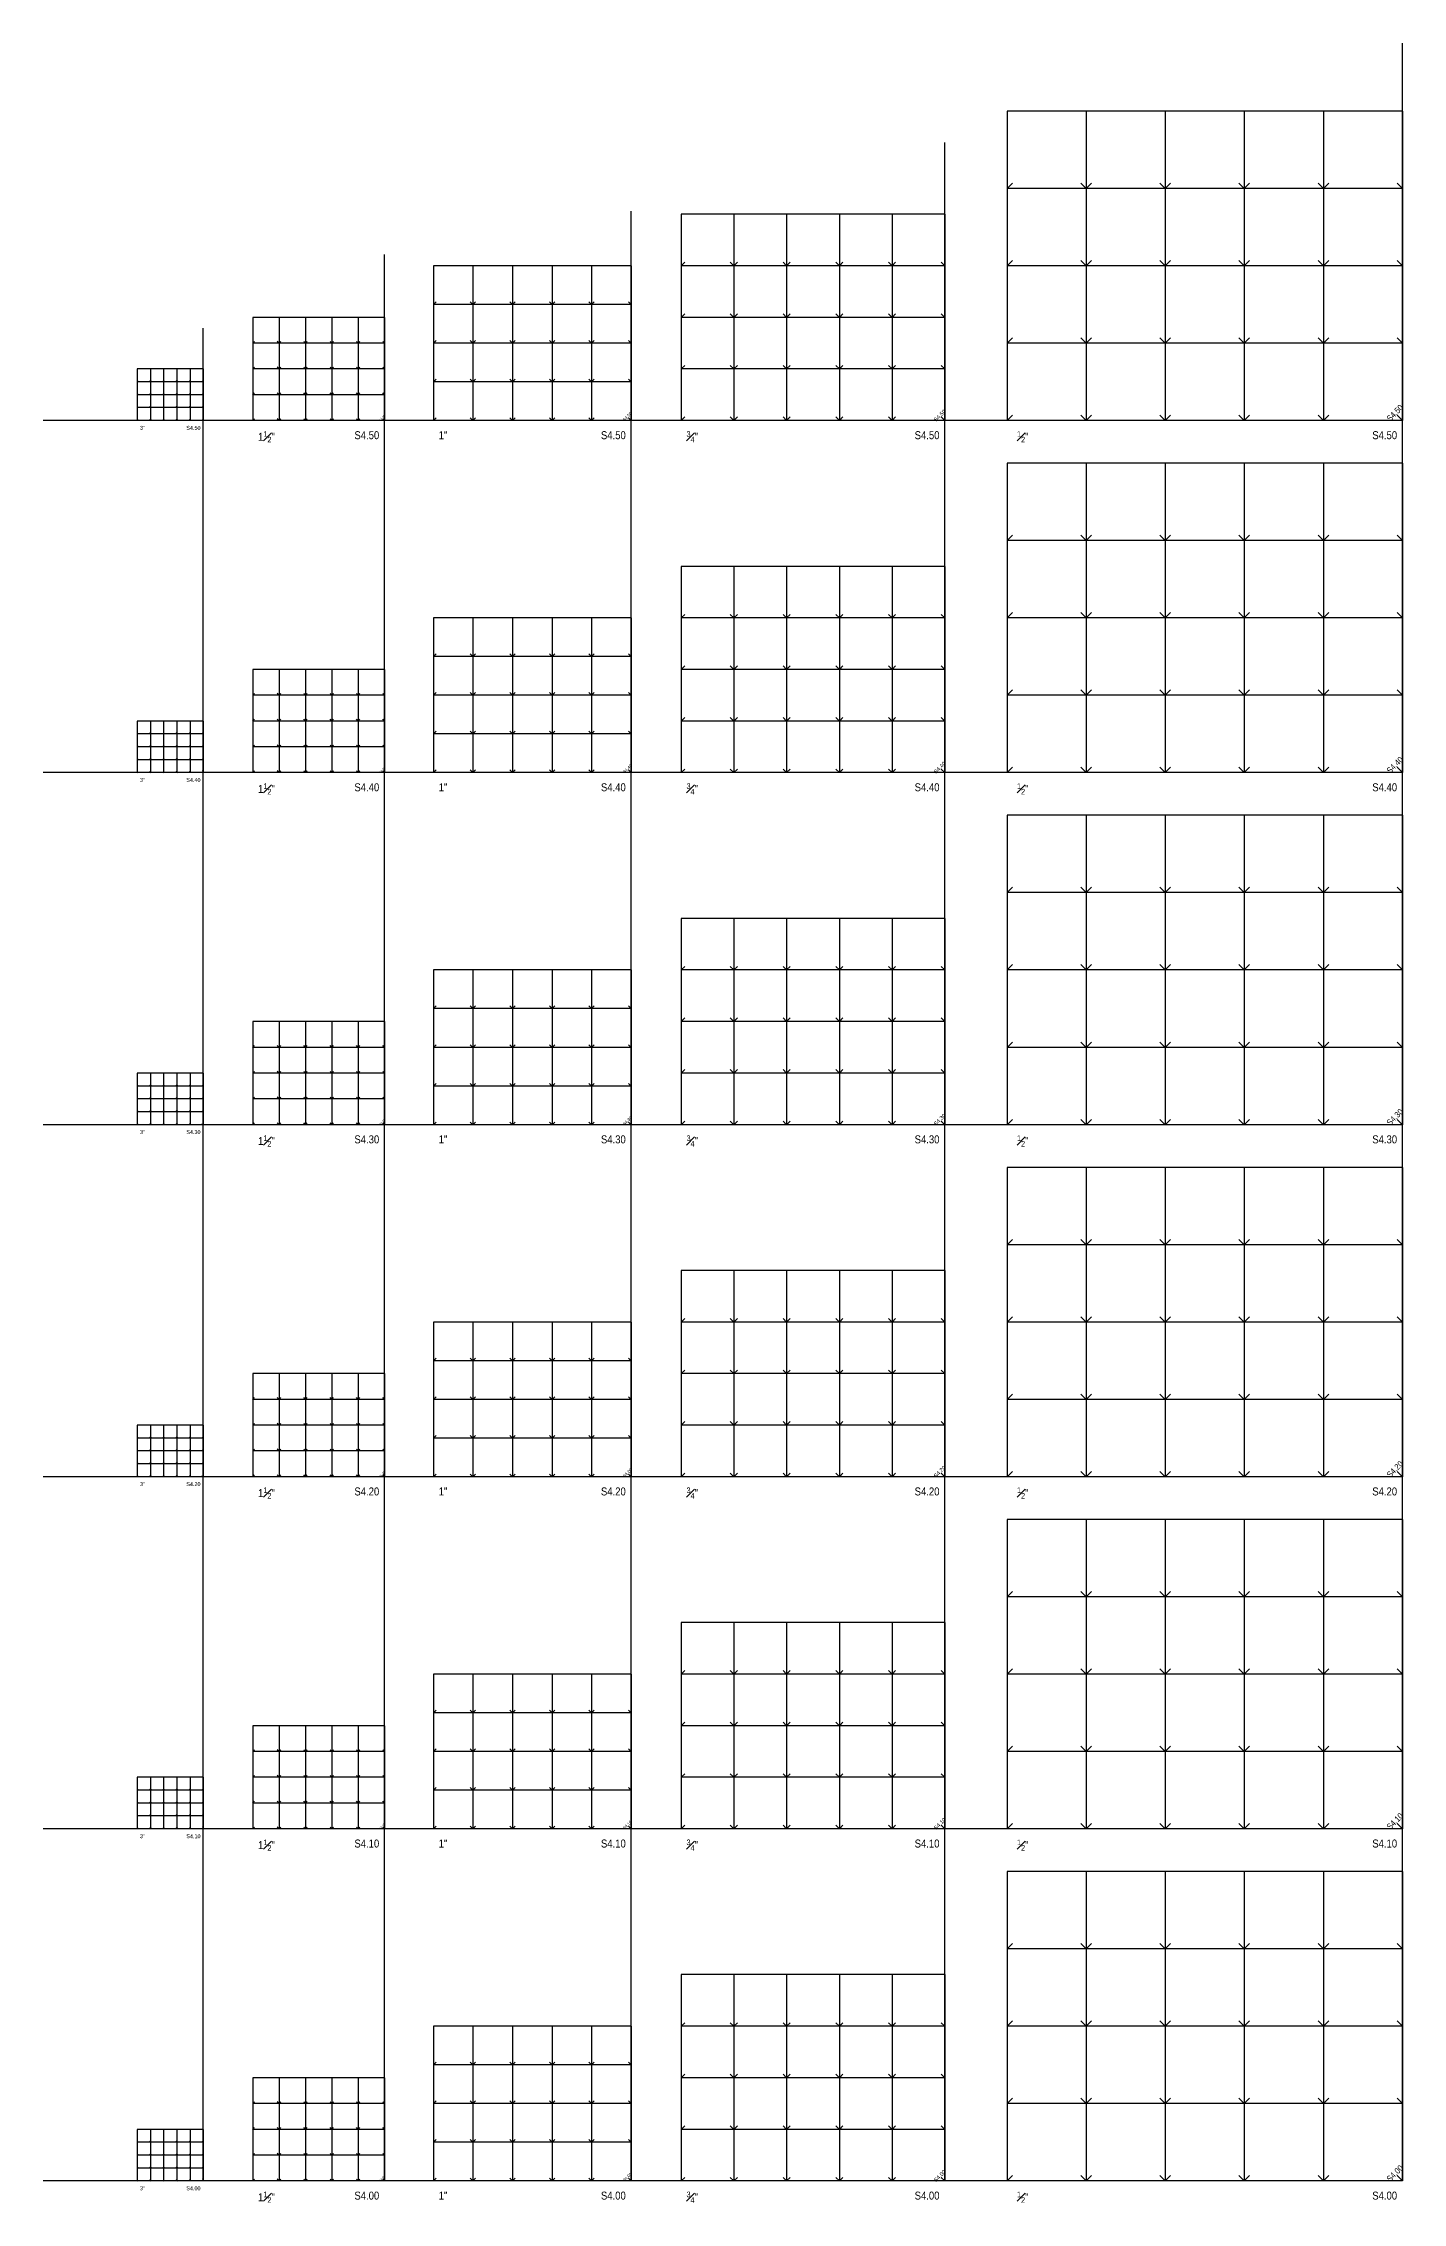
# Model space of a CAD drawing. Header units: inches. Extents: x -2375 to 41574, y 908 to 9099.
# Drawn here: x 32515 to 35574, y 1723 to 6581 of the extents above; entities that cross this region are included whole.
import ezdxf

# ---------------------------------------------------------------- set-up
doc = ezdxf.new("R2010")
doc.units = ezdxf.units.IN
doc.header["$LTSCALE"] = 12
doc.header["$MEASUREMENT"] = 0
doc.linetypes.add('HIDDEN2', pattern=[0.1875, 0.125, -0.0625])
doc.layers.get('0').update_dxf_attribs({"linetype": 'CONTINUOUS'})
doc.layers.add('S-ANNO-GRID-NONPLOT', color=251, linetype='CONTINUOUS', plot=False)
doc.styles.add('Arial', font='arial.ttf', dxfattribs={"width": 0.85})

# ---------------------------------------------------------------- blocks, each defined once
blk = doc.blocks.new('Se_GRID 30x42')
for p, q in [((7.41, 29), (0, 29)), ((0, 29), (0, 21.75)), ((14.83, 29), (7.41, 29)), ((7.41, 29), (7.41, 21.75)), ((22.24, 29), (14.83, 29)), ((14.83, 29), (14.83, 21.75)), ((29.66, 29), (22.24, 29)), ((22.24, 29), (22.24, 21.75)), ((37.07, 29), (29.66, 29)), ((29.66, 29), (29.66, 21.75)), ((37.07, 29), (37.07, 21.75)), ((0, 21.75), (0.5, 22.25)), ((7.41, 21.75), (0, 21.75)), ((0, 21.75), (0, 14.5)), ((7.41, 21.75), (7.91, 22.25)), ((14.83, 21.75), (7.41, 21.75)), ((7.41, 21.75), (7.41, 14.5)), ((14.83, 21.75), (15.33, 22.25)), ((22.24, 21.75), (14.83, 21.75)), ((14.83, 21.75), (14.83, 14.5)), ((22.24, 21.75), (22.74, 22.25)), ((29.66, 21.75), (22.24, 21.75)), ((22.24, 21.75), (22.24, 14.5)), ((29.66, 21.75), (30.16, 22.25)), ((37.07, 21.75), (29.66, 21.75)), ((29.66, 21.75), (29.66, 14.5)), ((37.07, 21.75), (37.07, 14.5)), ((0, 14.5), (0.5, 15)), ((7.41, 14.5), (0, 14.5)), ((0, 14.5), (0, 7.25)), ((7.41, 14.5), (7.91, 15)), ((14.83, 14.5), (7.41, 14.5)), ((7.41, 14.5), (7.41, 7.25)), ((14.83, 14.5), (15.33, 15)), ((22.24, 14.5), (14.83, 14.5)), ((14.83, 14.5), (14.83, 7.25)), ((22.24, 14.5), (22.74, 15)), ((29.66, 14.5), (22.24, 14.5)), ((22.24, 14.5), (22.24, 7.25)), ((29.66, 14.5), (30.16, 15)), ((37.07, 14.5), (29.66, 14.5)), ((29.66, 14.5), (29.66, 7.25)), ((37.07, 14.5), (37.07, 7.25)), ((0, 7.25), (0.5, 7.75)), ((7.41, 7.25), (0, 7.25)), ((0, 7.25), (0, 0)), ((7.41, 7.25), (7.91, 7.75)), ((14.83, 7.25), (7.41, 7.25)), ((7.41, 7.25), (7.41, 0)), ((14.83, 7.25), (15.33, 7.75)), ((22.24, 7.25), (14.83, 7.25)), ((14.83, 7.25), (14.83, 0)), ((22.24, 7.25), (22.74, 7.75)), ((29.66, 7.25), (22.24, 7.25)), ((22.24, 7.25), (22.24, 0)), ((29.66, 7.25), (30.16, 7.75)), ((37.07, 7.25), (29.66, 7.25)), ((29.66, 7.25), (29.66, 0)), ((37.07, 7.25), (37.07, 0)), ((0, 0), (0.5, 0.5)), ((7.41, 0), (0, 0)), ((7.41, 0), (7.91, 0.5)), ((14.83, 0), (7.41, 0)), ((14.83, 0), (15.33, 0.5)), ((22.24, 0), (14.83, 0)), ((22.24, 0), (22.74, 0.5)), ((29.66, 0), (22.24, 0)), ((29.66, 0), (30.16, 0.5)), ((37.07, 0), (29.66, 0))]:
    blk.add_line(p, q)
at = {"linetype": 'HIDDEN2'}
for p, q in [((7.41, 21.75), (6.91, 22.25)), ((14.83, 21.75), (14.33, 22.25)), ((22.24, 21.75), (21.74, 22.25)), ((29.66, 21.75), (29.16, 22.25)), ((37.07, 21.75), (36.57, 22.25)), ((7.41, 14.5), (6.91, 15)), ((14.83, 14.5), (14.33, 15)), ((22.24, 14.5), (21.74, 15)), ((29.66, 14.5), (29.16, 15)), ((37.07, 14.5), (36.57, 15)), ((7.41, 7.25), (6.91, 7.75)), ((14.83, 7.25), (14.33, 7.75)), ((22.24, 7.25), (21.74, 7.75)), ((29.66, 7.25), (29.16, 7.75)), ((37.07, 7.25), (36.57, 7.75)), ((7.41, 0), (6.91, 0.5)), ((14.83, 0), (14.33, 0.5)), ((22.24, 0), (21.74, 0.5)), ((29.66, 0), (29.16, 0.5)), ((37.07, 0), (36.57, 0.5))]:
    blk.add_line(p, q, dxfattribs=at)

msp = doc.modelspace()

# ---------------------------------------------------------------- linework, layer by layer
at = {"layer": 'S-ANNO-GRID-NONPLOT'}
for p, q in [((35573.2875, 1772.3633), (35573.2875, 6581.1645)), ((34543.6392, 1772.3633), (34543.6392, 6357.7514)), ((33837.8436, 1772.3633), (33837.8436, 6203.4683)), ((33283.1624, 1772.3633), (33283.1624, 6105.5823)), ((32875.0783, 1772.3633), (32875.0783, 5939.8298)), ((35573.2875, 5732.3633), (32515.0783, 5732.3633)), ((35573.2875, 4940.3633), (32515.0783, 4940.3633)), ((35573.2875, 4148.3633), (32515.0783, 4148.3633)), ((35573.2875, 3356.3633), (32515.0783, 3356.3633)), ((35573.2875, 2564.3633), (32515.0783, 2564.3633)), ((35573.2875, 1772.3633), (32515.0783, 1772.3633))]:
    msp.add_line(p, q, dxfattribs=at)

# ---------------------------------------------------------------- block references
for p, xscale, yscale, zscale in [((34683.6147, 5732.3633), 24, 24, 24), ((33950.524, 5732.3633), 16, 16, 16), ((33393.0072, 5732.3633), 12, 12, 12), ((32986.6048, 5732.3633), 8, 8, 8), ((32726.7995, 5732.3633), 4, 4, 4), ((34683.6147, 4940.3633), 24, 24, 24), ((33950.524, 4940.3633), 16, 16, 16), ((33393.0072, 4940.3633), 12, 12, 12), ((32986.6048, 4940.3633), 8, 8, 8), ((32726.7995, 4940.3633), 4, 4, 4), ((34683.6147, 4148.3633), 24, 24, 24), ((33950.524, 4148.3633), 16, 16, 16), ((33393.0072, 4148.3633), 12, 12, 12), ((32986.6048, 4148.3633), 8, 8, 8), ((32726.7995, 4148.3633), 4, 4, 4), ((34683.6147, 3356.3633), 24, 24, 24), ((33950.524, 3356.3633), 16, 16, 16), ((33393.0072, 3356.3633), 12, 12, 12), ((32986.6048, 3356.3633), 8, 8, 8), ((32726.7995, 3356.3633), 4, 4, 4), ((34683.6147, 2564.3633), 24, 24, 24), ((33950.524, 2564.3633), 16, 16, 16), ((33393.0072, 2564.3633), 12, 12, 12), ((32986.6048, 2564.3633), 8, 8, 8), ((32726.7995, 2564.3633), 4, 4, 4), ((34683.6147, 1772.3633), 24, 24, 24), ((33950.524, 1772.3633), 16, 16, 16), ((33393.0072, 1772.3633), 12, 12, 12), ((32986.6048, 1772.3633), 8, 8, 8), ((32726.7995, 1772.3633), 4, 4, 4)]:
    msp.add_blockref('Se_GRID 30x42', p, dxfattribs=dict(at, xscale=xscale, yscale=yscale, zscale=zscale))

# ---------------------------------------------------------------- texts
at = {"layer": 'S-ANNO-GRID-NONPLOT', "attachment_point": 5, "rotation": 45, "style": 'Arial'}
for s, insert, char_height, width in [('S4.50', (32872.2498, 5735.1917), 2.25, 7.387198), ('S4.50', (33277.5055, 5738.0201), 4.5, 14.774397), ('S4.50', (33829.3583, 5740.8485), 6.75, 22.161595), ('S4.50', (34532.3255, 5743.677), 9, 29.548794), ('S4.50', (35556.3169, 5749.3338), 13.5, 44.323191), ('S4.40', (33829.3583, 4948.8485), 6.75, 22.161595), ('S4.40', (34532.3255, 4951.677), 9, 29.548794), ('S4.40', (35556.3169, 4957.3338), 13.5, 44.323191), ('S4.40', (32872.2498, 4943.1917), 2.25, 7.387198), ('S4.40', (33277.5055, 4946.0201), 4.5, 14.774397), ('S4.30', (35556.3169, 4165.3338), 13.5, 44.323191), ('S4.30', (32872.2498, 4151.1917), 2.25, 7.387198), ('S4.30', (33277.5055, 4154.0201), 4.5, 14.774397), ('S4.30', (33829.3583, 4156.8485), 6.75, 22.161595), ('S4.30', (34532.3255, 4159.677), 9, 29.548794), ('S4.20', (32872.2498, 3359.1917), 2.25, 7.387198), ('S4.20', (33277.5055, 3362.0201), 4.5, 14.774397), ('S4.20', (33829.3583, 3364.8485), 6.75, 22.161595), ('S4.20', (34532.3255, 3367.677), 9, 29.548794), ('S4.20', (35556.3169, 3373.3338), 13.5, 44.323191), ('S4.10', (33277.5055, 2570.0201), 4.5, 14.774397), ('S4.10', (33829.3583, 2572.8485), 6.75, 22.161595), ('S4.10', (34532.3255, 2575.677), 9, 29.548794), ('S4.10', (35556.3169, 2581.3338), 13.5, 44.323191), ('S4.10', (32872.2498, 2567.1917), 2.25, 7.387198), ('S4.00', (35556.3169, 1789.3338), 13.5, 44.323191), ('S4.00', (32872.2498, 1775.1917), 2.25, 7.387198), ('S4.00', (33277.5055, 1778.0201), 4.5, 14.774397), ('S4.00', (33829.3583, 1780.8485), 6.75, 22.161595), ('S4.00', (34532.3255, 1783.677), 9, 29.548794)]:
    msp.add_mtext(s, dxfattribs=dict(at, insert=insert, char_height=char_height, width=width))
at = {"layer": 'S-ANNO-GRID-NONPLOT', "color": 191, "style": 'Arial'}
for s, insert, char_height, width, attachment_point in [('3"', (32732.7995, 5720.3633), 9, 29.548794, 1), ('S4.50', (32869.0783, 5720.3633), 9, 29.548794, 3), ('\\A1;1{\\H0.7x;\\S1#2;}"', (32998.6048, 5708.3633), 18, 59.097588, 1), ('S4.50', (33271.1624, 5708.3633), 18, 59.097588, 3), ('1"', (33405.0072, 5708.3633), 18, 59.097588, 1), ('S4.50', (33825.8436, 5708.3633), 18, 59.097588, 3), ('\\A1;{\\H0.7x;\\S3#4;}"', (33962.524, 5708.3633), 18, 59.097588, 1), ('S4.50', (34531.6392, 5708.3633), 18, 59.097588, 3), ('\\A1;{\\H0.7x;\\S1#2;}"', (34706.1525, 5708.3633), 18, 59.097588, 1), ('S4.50', (35561.2875, 5708.3633), 18, 59.097588, 3), ('3"', (32732.7995, 4928.3633), 9, 29.548794, 1), ('S4.40', (32869.0783, 4928.3633), 9, 29.548794, 3), ('\\A1;1{\\H0.7x;\\S1#2;}"', (32998.6048, 4916.3633), 18, 59.097588, 1), ('S4.40', (33271.1624, 4916.3633), 18, 59.097588, 3), ('1"', (33405.0072, 4916.3633), 18, 59.097588, 1), ('S4.40', (33825.8436, 4916.3633), 18, 59.097588, 3), ('\\A1;{\\H0.7x;\\S3#4;}"', (33962.524, 4916.3633), 18, 59.097588, 1), ('S4.40', (34531.6392, 4916.3633), 18, 59.097588, 3), ('\\A1;{\\H0.7x;\\S1#2;}"', (34706.1525, 4916.3633), 18, 59.097588, 1), ('S4.40', (35561.2875, 4916.3633), 18, 59.097588, 3), ('3"', (32732.7995, 4136.3633), 9, 29.548794, 1), ('S4.30', (32869.0783, 4136.3633), 9, 29.548794, 3), ('\\A1;1{\\H0.7x;\\S1#2;}"', (32998.6048, 4124.3633), 18, 59.097588, 1), ('S4.30', (33271.1624, 4124.3633), 18, 59.097588, 3), ('1"', (33405.0072, 4124.3633), 18, 59.097588, 1), ('S4.30', (33825.8436, 4124.3633), 18, 59.097588, 3), ('\\A1;{\\H0.7x;\\S3#4;}"', (33962.524, 4124.3633), 18, 59.097588, 1), ('S4.30', (34531.6392, 4124.3633), 18, 59.097588, 3), ('\\A1;{\\H0.7x;\\S1#2;}"', (34706.1525, 4124.3633), 18, 59.097588, 1), ('S4.30', (35561.2875, 4124.3633), 18, 59.097588, 3), ('3"', (32732.7995, 3344.3633), 9, 29.548794, 1), ('S4.20', (32869.0783, 3344.3633), 9, 29.548794, 3), ('\\A1;1{\\H0.7x;\\S1#2;}"', (32998.6048, 3332.3633), 18, 59.097588, 1), ('S4.20', (33271.1624, 3332.3633), 18, 59.097588, 3), ('1"', (33405.0072, 3332.3633), 18, 59.097588, 1), ('S4.20', (33825.8436, 3332.3633), 18, 59.097588, 3), ('\\A1;{\\H0.7x;\\S3#4;}"', (33962.524, 3332.3633), 18, 59.097588, 1), ('S4.20', (34531.6392, 3332.3633), 18, 59.097588, 3), ('\\A1;{\\H0.7x;\\S1#2;}"', (34706.1525, 3332.3633), 18, 59.097588, 1), ('S4.20', (35561.2875, 3332.3633), 18, 59.097588, 3), ('3"', (32732.7995, 2552.3633), 9, 29.548794, 1), ('S4.10', (32869.0783, 2552.3633), 9, 29.548794, 3), ('\\A1;1{\\H0.7x;\\S1#2;}"', (32998.6048, 2540.3633), 18, 59.097588, 1), ('S4.10', (33271.1624, 2540.3633), 18, 59.097588, 3), ('1"', (33405.0072, 2540.3633), 18, 59.097588, 1), ('S4.10', (33825.8436, 2540.3633), 18, 59.097588, 3), ('\\A1;{\\H0.7x;\\S3#4;}"', (33962.524, 2540.3633), 18, 59.097588, 1), ('S4.10', (34531.6392, 2540.3633), 18, 59.097588, 3), ('\\A1;{\\H0.7x;\\S1#2;}"', (34706.1525, 2540.3633), 18, 59.097588, 1), ('S4.10', (35561.2875, 2540.3633), 18, 59.097588, 3), ('3"', (32732.7995, 1760.3633), 9, 29.548794, 1), ('S4.00', (32869.0783, 1760.3633), 9, 29.548794, 3), ('\\A1;1{\\H0.7x;\\S1#2;}"', (32998.6048, 1748.3633), 18, 59.097588, 1), ('S4.00', (33271.1624, 1748.3633), 18, 59.097588, 3), ('1"', (33405.0072, 1748.3633), 18, 59.097588, 1), ('S4.00', (33825.8436, 1748.3633), 18, 59.097588, 3), ('\\A1;{\\H0.7x;\\S3#4;}"', (33962.524, 1748.3633), 18, 59.097588, 1), ('S4.00', (34531.6392, 1748.3633), 18, 59.097588, 3), ('\\A1;{\\H0.7x;\\S1#2;}"', (34706.1525, 1748.3633), 18, 59.097588, 1), ('S4.00', (35561.2875, 1748.3633), 18, 59.097588, 3)]:
    msp.add_mtext(s, dxfattribs=dict(at, insert=insert, char_height=char_height, width=width, attachment_point=attachment_point))

doc.saveas('drawing.dxf')
